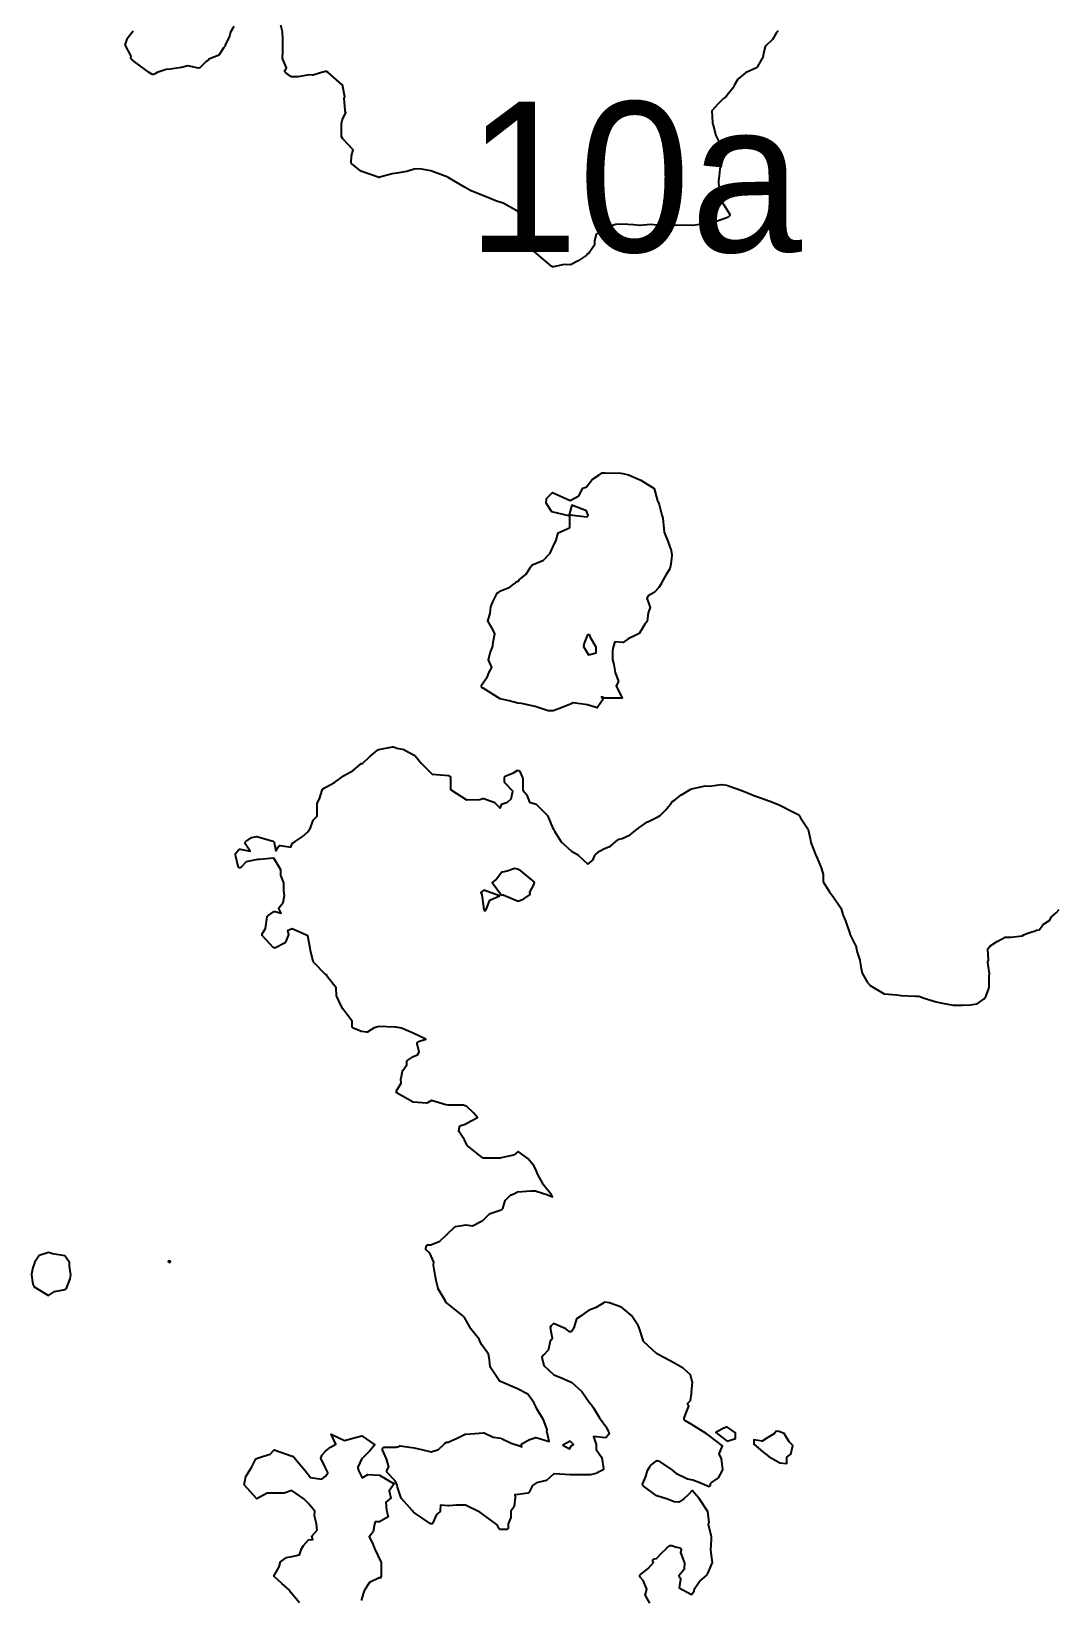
# Model space of a CAD drawing. Header units: millimetres. Extents: x 0 to 600, y 0 to 900.
# Drawn here: x 149.6 to 190.7, y 248.1 to 310.7 of the extents above; entities that cross this region are included whole.
import ezdxf
from ezdxf.enums import TextEntityAlignment as Align

# ---------------------------------------------------------------- set-up
doc = ezdxf.new("R2010")
doc.units = ezdxf.units.MM
doc.layers.add('CORTE', color=1, linetype='Continuous')
doc.layers.add('GRABADO', color=5, linetype='Continuous')

msp = doc.modelspace()

# ---------------------------------------------------------------- linework, layer by layer
at = {"layer": 'CORTE'}
for points in [[(151.165, 261.347), (151.161, 261.495), (150.975, 261.762), (150.485, 261.835), (150.323, 261.887), (149.951, 261.772), (149.762, 261.498), (149.764, 261.463), (149.701, 261.295), (149.641, 261.034), (149.639, 261.001), (149.701, 260.634), (149.753, 260.526), (150.322, 260.171), (150.567, 260.339), (150.988, 260.419), (151.041, 260.458), (151.057, 260.501), (151.187, 260.835), (151.212, 260.998), (151.165, 261.347)], [(155.161, 261.557), (155.102, 261.543), (155.097, 261.538), (155.173, 261.495), (155.197, 261.519), (155.161, 261.557)]]:
    msp.add_lwpolyline(points, close=True, dxfattribs=at)
at = {"layer": 'GRABADO'}
for points in [[(157.719, 310.862), (157.593, 310.633), (157.545, 310.484), (157.544, 310.479), (157.38, 310.12), (157.378, 310.104), (157.377, 310.098), (157.375, 310.091), (157.374, 310.086), (157.371, 310.079), (157.365, 310.069), (157.329, 310.028), (157.127, 309.726), (157.123, 309.722), (157.119, 309.717), (157.113, 309.711), (157.107, 309.707), (157.1, 309.703), (156.718, 309.558), (156.705, 309.532), (156.7, 309.524), (156.691, 309.513), (156.682, 309.506), (156.621, 309.469), (156.377, 309.228), (156.372, 309.224), (156.368, 309.221), (156.359, 309.215), (156.351, 309.212), (156.347, 309.211), (156.343, 309.21), (156.334, 309.208), (156.317, 309.208), (155.883, 309.3), (155.627, 309.225), (155.622, 309.224), (155.195, 309.16), (155.19, 309.159), (155.022, 309.154), (154.663, 309.027), (154.59, 308.983), (154.584, 308.98), (154.579, 308.978), (154.517, 308.955), (154.513, 308.954), (154.504, 308.952), (154.495, 308.951), (154.482, 308.951), (154.473, 308.953), (154.469, 308.954), (154.46, 308.957), (154.452, 308.962), (154.347, 309.033), (153.75, 309.464), (153.636, 309.562), (153.631, 309.566), (153.623, 309.575), (153.618, 309.585), (153.616, 309.591), (153.614, 309.595), (153.612, 309.604), (153.611, 309.611), (153.61, 309.618), (153.611, 309.624), (153.617, 309.68), (153.397, 310.106), (153.395, 310.11), (153.392, 310.12), (153.39, 310.127), (153.389, 310.134), (153.389, 310.142), (153.39, 310.149), (153.391, 310.157), (153.393, 310.162), (153.459, 310.364), (153.461, 310.371), (153.466, 310.379), (153.468, 310.383), (153.708, 310.698)], [(179.453, 310.692), (179.393, 310.62), (179.23, 310.348), (179.227, 310.343), (179.222, 310.336), (178.966, 310.09), (178.937, 310.054), (178.873, 309.8), (178.841, 309.627), (178.84, 309.622), (178.838, 309.614), (178.835, 309.608), (178.832, 309.602), (178.826, 309.593), (178.805, 309.572), (178.618, 309.239), (178.616, 309.236), (178.612, 309.23), (178.605, 309.223), (178.598, 309.217), (178.592, 309.214), (178.588, 309.212), (178.175, 309.028), (178.158, 309.018), (178.154, 309.016), (178.146, 309.012), (177.846, 308.762), (177.714, 308.536), (177.647, 308.406), (177.645, 308.403), (177.642, 308.399), (177.47, 308.192), (177.38, 308.072), (177.377, 308.068), (177.369, 308.06), (177.268, 307.991), (177.058, 307.782), (176.809, 307.493), (176.837, 307.019), (176.852, 306.978), (176.853, 306.975), (176.973, 306.506), (177.068, 306.297), (177.07, 306.293), (177.071, 306.288), (177.149, 305.972), (177.15, 305.964), (177.16, 305.683), (177.169, 305.433), (177.168, 305.429), (177.168, 305.426), (177.128, 305.171), (177.098, 304.904), (177.074, 304.697), (177.083, 304.401), (177.159, 304.129), (177.159, 304.125), (177.16, 304.122), (177.188, 303.893), (177.475, 303.451), (177.516, 303.381), (177.519, 303.376), (177.522, 303.368), (177.524, 303.361), (177.525, 303.354), (177.526, 303.344), (177.525, 303.331), (177.523, 303.323), (177.521, 303.318), (177.518, 303.31), (177.513, 303.303), (177.509, 303.296), (177.503, 303.29), (177.499, 303.287), (177.482, 303.272), (177.461, 303.252), (177.454, 303.246), (177.446, 303.241), (177.44, 303.239), (177.437, 303.238), (176.991, 303.082), (176.983, 303.08), (176.977, 303.079), (176.73, 303.061), (176.438, 302.972), (176.433, 302.971), (176.031, 302.914), (176.026, 302.914), (176.019, 302.914), (175.777, 302.929), (175.328, 302.92), (175.323, 302.92), (175.316, 302.921), (175.02, 302.975), (174.641, 302.934), (174.637, 302.934), (174.63, 302.934), (174.355, 302.955), (173.946, 302.912), (173.938, 302.911), (173.676, 302.939), (173.242, 302.969), (172.97, 302.961), (172.585, 302.853), (172.536, 302.811), (172.48, 302.763), (172.476, 302.76), (172.188, 302.572), (172.118, 302.289), (172.118, 302.154), (172.117, 302.149), (172.117, 302.144), (172.115, 302.134), (172.11, 302.124), (172.107, 302.119), (171.916, 301.825), (171.914, 301.821), (171.909, 301.816), (171.904, 301.81), (171.897, 301.805), (171.891, 301.801), (171.886, 301.799), (171.881, 301.797), (171.828, 301.778), (171.812, 301.743), (171.81, 301.738), (171.806, 301.731), (171.801, 301.726), (171.797, 301.722), (171.792, 301.717), (171.787, 301.714), (171.468, 301.51), (171.466, 301.508), (171.196, 301.36), (171.192, 301.357), (171.183, 301.354), (171.174, 301.352), (171.164, 301.351), (171.158, 301.351), (170.917, 301.364), (170.482, 301.271), (170.478, 301.27), (170.465, 301.269), (170.453, 301.27), (170.445, 301.272), (170.437, 301.275), (170.428, 301.279), (170.422, 301.283), (170.419, 301.285), (169.9, 301.717), (169.899, 301.718), (169.718, 301.881), (169.712, 301.887), (169.706, 301.895), (169.703, 301.901), (169.529, 302.268), (169.527, 302.273), (169.526, 302.278), (169.486, 302.441), (169.486, 302.444), (169.43, 302.796), (169.241, 303.134), (169.238, 303.139), (169.235, 303.146), (169.181, 303.308), (169.027, 303.503), (168.499, 303.798), (168.359, 303.845), (168.252, 303.877), (168.249, 303.878), (167.659, 304.111), (167.156, 304.321), (167.152, 304.323), (166.955, 304.439), (166.285, 304.832), (166.285, 304.832), (166.264, 304.844), (165.584, 305.102), (165.152, 305.174), (164.922, 305.163), (164.624, 305.07), (164.619, 305.068), (164.225, 305.005), (164.039, 304.982), (163.549, 304.841), (163.548, 304.841), (163.538, 304.838), (163.533, 304.837), (163.526, 304.837), (163.521, 304.836), (163.515, 304.836), (163.507, 304.838), (163.496, 304.84), (163.492, 304.841), (162.798, 305.087), (162.794, 305.089), (162.787, 305.093), (162.779, 305.098), (162.429, 305.378), (162.425, 305.382), (162.421, 305.387), (162.415, 305.394), (162.41, 305.404), (162.407, 305.412), (162.405, 305.418), (162.404, 305.427), (162.403, 305.434), (162.403, 305.438), (162.424, 305.69), (162.424, 305.695), (162.425, 305.7), (162.493, 305.937), (162.075, 306.378), (162.072, 306.382), (162.03, 306.439), (162.027, 306.444), (162.024, 306.449), (162.021, 306.457), (162.019, 306.466), (162.017, 306.474), (162.017, 306.48), (162.017, 307.005), (162.017, 307.01), (162.018, 307.017), (162.019, 307.022), (162.021, 307.026), (162.029, 307.049), (162.059, 307.157), (162.061, 307.162), (162.064, 307.167), (162.2, 307.419), (162.171, 307.503), (162.169, 307.508), (162.168, 307.514), (162.168, 307.518), (162.129, 307.991), (162.129, 307.995), (162.129, 308.002), (162.131, 308.009), (162.132, 308.014), (162.135, 308.023), (162.137, 308.028), (162.154, 308.06), (162.06, 308.531), (162.054, 308.537), (161.492, 309.033), (161.417, 309.073), (161.377, 309.073), (161.23, 309.023), (161.229, 309.023), (160.892, 308.924), (160.885, 308.922), (160.877, 308.921), (160.868, 308.921), (160.743, 308.937), (160.274, 308.859), (160.268, 308.858), (160.043, 308.858), (160.033, 308.859), (160.024, 308.861), (160.015, 308.865), (160.009, 308.868), (160.005, 308.871), (159.787, 309.035), (159.782, 309.038), (159.776, 309.045), (159.772, 309.05), (159.769, 309.054), (159.763, 309.064), (159.761, 309.072), (159.759, 309.077), (159.758, 309.084), (159.757, 309.09), (159.757, 309.099), (159.758, 309.106), (159.759, 309.112), (159.761, 309.118), (159.763, 309.126), (159.769, 309.135), (159.771, 309.139), (159.823, 309.21), (159.668, 309.592), (159.666, 309.598), (159.664, 309.605), (159.663, 309.613), (159.663, 309.619), (159.673, 309.844), (159.673, 310.142), (159.681, 310.36), (159.669, 310.652), (159.595, 310.925)], [(174.328, 247.888), (174.161, 248.197), (174.157, 248.203), (174.153, 248.217), (174.152, 248.224), (174.152, 248.232), (174.153, 248.244), (174.154, 248.251), (174.207, 248.445), (174.065, 248.789), (173.949, 248.924), (173.945, 248.93), (173.941, 248.937), (173.938, 248.943), (173.936, 248.949), (173.934, 248.956), (173.932, 248.964), (173.932, 248.973), (173.932, 248.981), (173.934, 248.989), (173.938, 249.002), (173.945, 249.014), (173.949, 249.02), (173.955, 249.027), (174.26, 249.269), (174.476, 249.507), (174.456, 249.543), (174.453, 249.55), (174.45, 249.561), (174.448, 249.57), (174.448, 249.578), (174.448, 249.586), (174.449, 249.591), (174.45, 249.597), (174.453, 249.604), (174.456, 249.611), (174.46, 249.618), (174.464, 249.625), (174.469, 249.63), (174.473, 249.634), (174.479, 249.638), (174.485, 249.642), (174.492, 249.646), (174.499, 249.649), (174.505, 249.651), (174.511, 249.652), (174.597, 249.664), (174.817, 249.891), (174.992, 250.072), (174.995, 250.075), (174.999, 250.078), (175.148, 250.183), (175.154, 250.186), (175.16, 250.189), (175.165, 250.191), (175.175, 250.195), (175.184, 250.196), (175.189, 250.196), (175.195, 250.196), (175.202, 250.195), (175.21, 250.193), (175.217, 250.191), (175.351, 250.14), (175.53, 250.09), (175.538, 250.088), (175.551, 250.081), (175.559, 250.075), (175.561, 250.073), (175.567, 250.067), (175.574, 250.058), (175.577, 250.052), (175.58, 250.047), (175.582, 250.039), (175.584, 250.032), (175.585, 250.026), (175.585, 250.018), (175.584, 250.008), (175.583, 250.003), (175.562, 249.906), (175.709, 249.522), (175.71, 249.517), (175.713, 249.506), (175.713, 249.5), (175.713, 249.496), (175.706, 249.262), (175.705, 249.255), (175.704, 249.25), (175.702, 249.244), (175.699, 249.236), (175.697, 249.231), (175.693, 249.225), (175.689, 249.22), (175.484, 248.973), (175.544, 248.9), (175.548, 248.896), (175.551, 248.889), (175.554, 248.884), (175.557, 248.878), (175.559, 248.869), (175.56, 248.861), (175.561, 248.854), (175.56, 248.844), (175.498, 248.492), (176.001, 248.238), (176.103, 248.368), (176.121, 248.464), (176.122, 248.469), (176.126, 248.479), (176.13, 248.487), (176.132, 248.491), (176.318, 248.751), (176.322, 248.756), (176.326, 248.76), (176.61, 249.006), (176.61, 249.007), (176.611, 249.013), (176.614, 249.022), (176.617, 249.029), (176.62, 249.034), (176.624, 249.041), (176.628, 249.046), (176.652, 249.072), (176.797, 249.412), (176.836, 249.505), (176.78, 249.903), (176.779, 249.906), (176.774, 250.016), (176.774, 250.02), (176.796, 250.427), (176.796, 250.532), (176.675, 251.025), (176.673, 251.034), (176.673, 251.045), (176.675, 251.056), (176.678, 251.067), (176.681, 251.072), (176.683, 251.077), (176.688, 251.084), (176.696, 251.094), (176.7, 251.097), (176.642, 251.558), (176.641, 251.56), (176.307, 252.064), (176.021, 252.386), (175.868, 252.215), (175.865, 252.213), (175.689, 252.052), (175.685, 252.049), (175.52, 251.935), (175.514, 251.93), (175.504, 251.926), (175.495, 251.923), (175.484, 251.922), (175.479, 251.921), (175.475, 251.921), (175.321, 251.93), (175.315, 251.931), (175.307, 251.933), (175.302, 251.935), (175.036, 252.039), (174.608, 252.173), (174.605, 252.174), (174.599, 252.177), (174.591, 252.181), (174.588, 252.184), (174.071, 252.572), (174.067, 252.576), (174.06, 252.583), (174.055, 252.589), (174.053, 252.593), (174.049, 252.599), (174.046, 252.607), (174.044, 252.612), (174.042, 252.621), (174.042, 252.632), (174.042, 252.643), (174.045, 252.655), (174.048, 252.661), (174.172, 252.95), (174.235, 253.18), (174.239, 253.19), (174.348, 253.364), (174.351, 253.369), (174.356, 253.374), (174.361, 253.379), (174.587, 253.563), (174.589, 253.565), (174.594, 253.568), (174.604, 253.573), (174.617, 253.577), (174.628, 253.579), (174.637, 253.579), (174.648, 253.577), (174.662, 253.573), (174.67, 253.569), (174.673, 253.567), (175.207, 253.216), (175.21, 253.213), (175.368, 253.082), (175.842, 252.857), (176.042, 252.812), (176.047, 252.81), (176.331, 252.702), (176.701, 252.546), (176.751, 252.591), (176.759, 252.644), (176.76, 252.65), (176.763, 252.659), (176.766, 252.667), (176.769, 252.671), (176.773, 252.677), (176.778, 252.683), (176.784, 252.69), (177.079, 252.891), (177.237, 253.181), (177.246, 253.225), (177.195, 253.656), (177.113, 253.819), (177.11, 253.824), (177.108, 253.831), (177.106, 253.837), (177.105, 253.843), (177.105, 253.852), (177.106, 253.86), (177.106, 253.866), (177.108, 253.873), (177.11, 253.878), (177.23, 254.175), (176.672, 254.596), (176.58, 254.661), (175.983, 255.039), (175.736, 255.181), (175.73, 255.185), (175.721, 255.192), (175.714, 255.2), (175.709, 255.207), (175.707, 255.211), (175.704, 255.218), (175.701, 255.226), (175.7, 255.233), (175.699, 255.238), (175.698, 255.246), (175.699, 255.254), (175.7, 255.26), (175.702, 255.269), (175.704, 255.273), (175.762, 255.416), (175.889, 255.759), (175.86, 255.803), (175.857, 255.807), (175.852, 255.817), (175.849, 255.826), (175.848, 255.835), (175.847, 255.844), (175.848, 255.85), (175.848, 255.854), (175.85, 255.866), (175.855, 255.877), (175.858, 255.882), (175.862, 255.888), (175.867, 255.894), (175.952, 255.986), (175.998, 256.253), (175.994, 256.283), (175.993, 256.29), (175.994, 256.297), (176.036, 256.733), (176.012, 256.784), (176.01, 256.79), (175.955, 257.005), (175.664, 257.276), (175.291, 257.483), (174.719, 257.794), (174.598, 257.856), (174.593, 257.858), (174.585, 257.864), (174.581, 257.867), (174.094, 258.33), (174.089, 258.335), (174.085, 258.341), (174.082, 258.345), (174.078, 258.352), (174.076, 258.358), (173.914, 258.847), (173.902, 258.882), (173.87, 258.979), (173.605, 259.378), (173.206, 259.71), (172.706, 259.878), (172.538, 259.905), (172.537, 259.905), (172.523, 259.908), (172.513, 259.897), (172.509, 259.894), (172.506, 259.892), (172.502, 259.889), (172.16, 259.683), (172.154, 259.68), (171.89, 259.579), (171.747, 259.48), (171.585, 259.366), (171.401, 259.248), (171.303, 258.883), (171.301, 258.878), (171.299, 258.874), (171.296, 258.868), (171.27, 258.828), (171.222, 258.755), (171.218, 258.751), (171.214, 258.746), (171.208, 258.741), (171.204, 258.737), (171.198, 258.733), (171.187, 258.728), (171.182, 258.726), (171.178, 258.725), (171.169, 258.723), (171.16, 258.723), (171.153, 258.723), (171.147, 258.724), (171.135, 258.727), (171.125, 258.732), (171.118, 258.736), (170.978, 258.841), (170.483, 259.063), (170.389, 258.966), (170.353, 258.895), (170.431, 258.477), (170.431, 258.473), (170.432, 258.464), (170.431, 258.455), (170.43, 258.447), (170.428, 258.441), (170.425, 258.434), (170.421, 258.426), (170.417, 258.42), (170.413, 258.416), (170.352, 258.348), (170.292, 258.03), (170.291, 258.025), (170.289, 258.02), (170.286, 258.012), (170.279, 258.002), (170.275, 257.997), (170.105, 257.811), (170.025, 257.711), (170.095, 257.377), (170.506, 257.009), (170.804, 256.884), (171.191, 256.72), (171.195, 256.717), (171.203, 256.713), (171.208, 256.709), (171.613, 256.346), (171.618, 256.342), (171.622, 256.336), (171.915, 255.921), (171.998, 255.814), (172, 255.811), (172.077, 255.689), (172.327, 255.288), (172.612, 254.884), (172.615, 254.879), (172.617, 254.873), (172.665, 254.755), (172.695, 254.698), (172.697, 254.693), (172.701, 254.685), (172.703, 254.676), (172.703, 254.671), (172.704, 254.663), (172.703, 254.656), (172.702, 254.648), (172.699, 254.638), (172.697, 254.633), (172.694, 254.627), (172.691, 254.622), (172.688, 254.618), (172.605, 254.519), (172.601, 254.516), (172.596, 254.511), (172.589, 254.506), (172.58, 254.501), (172.568, 254.497), (172.554, 254.495), (172.545, 254.495), (172.08, 254.547), (172.189, 254.223), (172.19, 254.219), (172.192, 254.211), (172.193, 254.202), (172.193, 254.026), (172.407, 253.721), (172.411, 253.715), (172.416, 253.704), (172.419, 253.695), (172.42, 253.689), (172.483, 253.271), (172.484, 253.265), (172.484, 253.256), (172.483, 253.249), (172.482, 253.243), (172.48, 253.237), (172.477, 253.231), (172.474, 253.224), (172.47, 253.217), (172.465, 253.211), (172.46, 253.206), (172.454, 253.201), (172.45, 253.198), (172.445, 253.195), (172.232, 253.087), (172.228, 253.085), (172.225, 253.084), (171.966, 253.01), (171.959, 253.009), (171.952, 253.008), (171.947, 253.008), (171.852, 253.014), (171.158, 253.014), (170.51, 253.055), (170.506, 253.054), (170.221, 252.796), (170.216, 252.793), (170.211, 252.789), (170.203, 252.785), (170.195, 252.782), (170.191, 252.781), (169.803, 252.694), (169.733, 252.641), (169.732, 252.64), (169.648, 252.581), (169.512, 252.32), (169.508, 252.312), (169.502, 252.305), (169.496, 252.298), (169.484, 252.289), (169.474, 252.285), (169.467, 252.283), (169.461, 252.281), (169.457, 252.28), (169.086, 252.229), (168.941, 252.209), (168.952, 252.115), (168.952, 252.109), (168.952, 252.103), (168.911, 251.757), (168.91, 251.75), (168.908, 251.742), (168.906, 251.737), (168.902, 251.729), (168.899, 251.725), (168.788, 251.563), (168.788, 251.334), (168.788, 251.33), (168.787, 251.324), (168.785, 251.315), (168.783, 251.31), (168.677, 251.049), (168.677, 250.895), (168.677, 250.889), (168.676, 250.884), (168.674, 250.876), (168.671, 250.869), (168.668, 250.862), (168.665, 250.857), (168.661, 250.851), (168.655, 250.845), (168.649, 250.839), (168.643, 250.835), (168.637, 250.832), (168.631, 250.829), (168.623, 250.826), (168.617, 250.824), (168.609, 250.823), (168.375, 250.823), (168.366, 250.824), (168.36, 250.826), (168.353, 250.829), (168.346, 250.832), (168.339, 250.836), (168.329, 250.844), (168.322, 250.852), (168.319, 250.857), (168.316, 250.861), (168.235, 251.014), (167.643, 251.451), (167.545, 251.522), (166.975, 251.798), (166.61, 251.802), (166.304, 251.769), (166.298, 251.768), (166.292, 251.769), (165.978, 251.798), (165.967, 251.581), (165.966, 251.575), (165.964, 251.567), (165.963, 251.561), (165.959, 251.553), (165.956, 251.547), (165.951, 251.54), (165.945, 251.533), (165.943, 251.531), (165.82, 251.425), (165.671, 251.095), (165.669, 251.091), (165.665, 251.083), (165.66, 251.078), (165.654, 251.072), (165.649, 251.067), (165.645, 251.065), (165.637, 251.06), (165.63, 251.057), (165.625, 251.055), (165.617, 251.053), (165.608, 251.052), (165.597, 251.052), (165.588, 251.054), (165.579, 251.056), (165.571, 251.06), (165.567, 251.062), (165.562, 251.064), (164.894, 251.527), (164.89, 251.53), (164.887, 251.533), (164.854, 251.569), (164.414, 252.062), (164.412, 252.066), (164.408, 252.071), (164.404, 252.078), (164.402, 252.083), (164.259, 252.522), (164.258, 252.525), (164.239, 252.607), (164.152, 252.787), (163.847, 253.103), (163.843, 253.107), (163.838, 253.115), (163.833, 253.123), (163.831, 253.128), (163.829, 253.135), (163.827, 253.143), (163.826, 253.151), (163.826, 253.159), (163.827, 253.165), (163.828, 253.173), (163.831, 253.181), (163.832, 253.185), (163.906, 253.335), (163.818, 253.653), (163.662, 254.014), (163.66, 254.019), (163.658, 254.025), (163.657, 254.033), (163.657, 254.041), (163.657, 254.046), (163.658, 254.056), (163.66, 254.062), (163.662, 254.07), (163.668, 254.081), (163.673, 254.089), (163.677, 254.093), (163.682, 254.098), (163.692, 254.105), (163.697, 254.108), (163.702, 254.11), (163.71, 254.113), (163.719, 254.115), (163.723, 254.116), (163.727, 254.116), (164.201, 254.116), (164.332, 254.163), (164.34, 254.166), (164.353, 254.168), (164.362, 254.168), (164.367, 254.167), (164.922, 254.094), (165.274, 254.012), (165.601, 253.936), (165.89, 254.022), (166.132, 254.256), (166.135, 254.259), (166.196, 254.306), (166.2, 254.308), (166.209, 254.313), (166.217, 254.316), (166.221, 254.317), (166.229, 254.319), (166.237, 254.319), (166.282, 254.321), (166.67, 254.488), (166.96, 254.632), (166.963, 254.633), (166.972, 254.636), (166.982, 254.638), (167.176, 254.656), (167.685, 254.691), (167.691, 254.691), (167.7, 254.69), (167.708, 254.688), (167.716, 254.685), (168.079, 254.517), (168.393, 254.472), (168.401, 254.471), (168.409, 254.468), (168.413, 254.466), (168.792, 254.271), (169.094, 254.19), (169.1, 254.188), (169.222, 254.135), (169.208, 254.178), (169.206, 254.185), (169.205, 254.193), (169.204, 254.201), (169.205, 254.208), (169.206, 254.213), (169.208, 254.222), (169.211, 254.231), (169.213, 254.235), (169.216, 254.241), (169.221, 254.247), (169.227, 254.254), (169.234, 254.26), (169.238, 254.263), (169.243, 254.266), (169.532, 254.42), (169.537, 254.422), (169.747, 254.496), (169.755, 254.499), (169.765, 254.5), (169.769, 254.5), (169.775, 254.5), (169.783, 254.499), (169.79, 254.497), (170.319, 254.341), (170.227, 254.708), (170.226, 254.714), (170.226, 254.718), (170.226, 254.723), (170.226, 254.73), (170.238, 254.826), (170.081, 255.213), (169.822, 255.645), (169.819, 255.65), (169.783, 255.739), (169.706, 255.904), (169.459, 256.233), (169.044, 256.443), (168.366, 256.739), (168.365, 256.739), (168.345, 256.748), (168.341, 256.751), (168.336, 256.754), (168.33, 256.759), (168.323, 256.765), (168.317, 256.774), (167.97, 257.299), (167.968, 257.304), (167.966, 257.308), (167.963, 257.316), (167.961, 257.323), (167.96, 257.328), (167.935, 257.608), (167.896, 257.83), (167.625, 258.207), (167.623, 258.211), (167.551, 258.345), (167.549, 258.347), (167.513, 258.426), (167.171, 258.861), (167.168, 258.865), (167.166, 258.869), (166.933, 259.299), (166.854, 259.372), (166.252, 259.857), (166.206, 259.892), (166.202, 259.895), (166.195, 259.902), (166.189, 259.91), (166.186, 259.915), (166.155, 259.974), (165.886, 260.438), (165.883, 260.443), (165.88, 260.451), (165.879, 260.455), (165.798, 260.778), (165.797, 260.78), (165.759, 260.984), (165.691, 261.386), (165.69, 261.392), (165.69, 261.402), (165.69, 261.406), (165.703, 261.508), (165.542, 261.868), (165.409, 261.988), (165.406, 261.992), (165.4, 261.999), (165.395, 262.006), (165.393, 262.012), (165.39, 262.018), (165.388, 262.026), (165.387, 262.033), (165.386, 262.041), (165.386, 262.048), (165.387, 262.055), (165.388, 262.06), (165.415, 262.153), (165.417, 262.158), (165.421, 262.167), (165.428, 262.177), (165.434, 262.185), (165.44, 262.19), (165.444, 262.193), (165.448, 262.195), (165.458, 262.2), (165.466, 262.203), (165.472, 262.204), (165.482, 262.206), (165.489, 262.206), (165.493, 262.205), (165.592, 262.194), (165.943, 262.342), (166.231, 262.61), (166.232, 262.612), (166.238, 262.618), (166.24, 262.621), (166.246, 262.627), (166.547, 262.917), (166.552, 262.921), (166.557, 262.925), (166.565, 262.93), (166.58, 262.935), (166.982, 262.995), (166.988, 262.996), (166.995, 262.996), (167, 262.995), (167.246, 262.965), (167.634, 263.153), (167.635, 263.154), (167.651, 263.161), (167.935, 263.439), (167.938, 263.443), (167.945, 263.448), (167.95, 263.451), (167.955, 263.454), (167.962, 263.456), (168.354, 263.581), (168.421, 263.612), (168.463, 263.652), (168.56, 263.97), (168.562, 263.977), (168.566, 263.984), (168.569, 263.989), (168.574, 263.995), (168.579, 264), (168.787, 264.191), (168.792, 264.194), (168.798, 264.198), (168.803, 264.201), (168.956, 264.269), (169.048, 264.311), (169.057, 264.314), (169.067, 264.316), (169.577, 264.353), (169.779, 264.353), (169.789, 264.351), (169.793, 264.35), (170.224, 264.204), (170.453, 264.118), (170.403, 264.202), (170.08, 264.613), (170.076, 264.618), (169.851, 265.035), (169.849, 265.039), (169.805, 265.148), (169.708, 265.339), (169.455, 265.648), (169.079, 265.931), (168.919, 265.796), (168.915, 265.794), (168.91, 265.79), (168.902, 265.786), (168.894, 265.783), (168.398, 265.67), (168.39, 265.668), (167.68, 265.668), (167.671, 265.67), (167.665, 265.671), (167.658, 265.674), (167.649, 265.678), (167.642, 265.683), (167.037, 266.169), (167.033, 266.173), (167.029, 266.177), (167.027, 266.18), (167.023, 266.186), (167.02, 266.191), (166.927, 266.389), (166.718, 266.71), (166.716, 266.713), (166.713, 266.719), (166.71, 266.728), (166.709, 266.735), (166.708, 266.743), (166.708, 266.751), (166.708, 266.756), (166.727, 266.903), (166.728, 266.908), (166.73, 266.915), (166.733, 266.923), (166.736, 266.929), (166.739, 266.935), (166.743, 266.94), (166.75, 266.948), (166.761, 266.956), (166.766, 266.958), (166.773, 266.962), (166.78, 266.964), (166.964, 267.016), (167.205, 267.149), (167.453, 267.29), (167.288, 267.479), (167.023, 267.728), (166.965, 267.75), (166.899, 267.778), (166.295, 267.778), (166.293, 267.778), (166.29, 267.778), (166.186, 267.794), (166.181, 267.795), (165.614, 267.971), (165.451, 267.872), (165.445, 267.869), (165.437, 267.866), (165.432, 267.864), (165.423, 267.862), (165.415, 267.862), (165.411, 267.862), (164.902, 267.893), (164.897, 267.893), (164.891, 267.895), (164.885, 267.896), (164.878, 267.899), (164.249, 268.252), (164.242, 268.256), (164.235, 268.263), (164.228, 268.271), (164.224, 268.277), (164.221, 268.282), (164.217, 268.291), (164.215, 268.297), (164.214, 268.305), (164.213, 268.312), (164.213, 268.321), (164.214, 268.327), (164.215, 268.333), (164.217, 268.341), (164.221, 268.35), (164.223, 268.354), (164.407, 268.656), (164.397, 268.837), (164.397, 268.84), (164.397, 268.847), (164.398, 268.852), (164.454, 269.142), (164.455, 269.148), (164.458, 269.154), (164.462, 269.163), (164.466, 269.169), (164.625, 269.388), (164.634, 269.52), (164.635, 269.526), (164.636, 269.533), (164.639, 269.54), (164.642, 269.546), (164.645, 269.552), (164.65, 269.56), (164.66, 269.57), (164.666, 269.574), (164.869, 269.714), (164.873, 269.716), (164.878, 269.719), (165.06, 269.791), (165.119, 269.896), (165.046, 270.234), (165.045, 270.241), (165.045, 270.248), (165.045, 270.253), (165.046, 270.262), (165.048, 270.27), (165.05, 270.276), (165.053, 270.282), (165.056, 270.288), (165.061, 270.296), (165.066, 270.301), (165.07, 270.305), (165.076, 270.31), (165.082, 270.314), (165.091, 270.318), (165.095, 270.32), (165.389, 270.418), (164.878, 270.65), (164.422, 270.858), (164.204, 270.889), (164.153, 270.896), (163.526, 270.926), (163.467, 270.913), (163.331, 270.863), (163.079, 270.704), (163.074, 270.701), (163.067, 270.699), (163.06, 270.696), (163.049, 270.694), (163.042, 270.694), (163.038, 270.694), (163.033, 270.694), (162.815, 270.725), (162.808, 270.726), (162.8, 270.729), (162.798, 270.73), (162.486, 270.861), (162.48, 270.864), (162.472, 270.869), (162.468, 270.872), (162.463, 270.877), (162.457, 270.883), (162.454, 270.888), (162.45, 270.894), (162.446, 270.902), (162.444, 270.909), (162.442, 270.915), (162.441, 270.923), (162.441, 270.929), (162.441, 271.138), (162.236, 271.408), (162.07, 271.626), (162.067, 271.631), (162.064, 271.637), (161.921, 271.943), (161.832, 272.118), (161.83, 272.124), (161.827, 272.13), (161.826, 272.138), (161.825, 272.143), (161.806, 272.471), (161.455, 272.917), (161.452, 272.921), (161.448, 272.929), (161.444, 272.937), (161.442, 272.945), (161.441, 272.951), (161.438, 272.971), (161.404, 272.987), (161.398, 272.989), (161.391, 272.994), (161.388, 272.997), (161.385, 273), (160.906, 273.494), (160.902, 273.498), (160.898, 273.505), (160.894, 273.511), (160.891, 273.519), (160.889, 273.524), (160.785, 273.962), (160.785, 273.963), (160.769, 274.053), (160.674, 274.536), (160.047, 274.822), (159.872, 274.742), (159.9, 274.602), (159.9, 274.597), (159.901, 274.59), (159.9, 274.583), (159.899, 274.575), (159.897, 274.566), (159.895, 274.562), (159.78, 274.288), (159.779, 274.285), (159.775, 274.278), (159.769, 274.271), (159.764, 274.265), (159.759, 274.261), (159.753, 274.256), (159.747, 274.253), (159.383, 274.065), (159.378, 274.063), (159.374, 274.062), (159.368, 274.06), (159.359, 274.059), (159.35, 274.059), (159.344, 274.059), (159.336, 274.061), (159.329, 274.063), (159.323, 274.065), (159.315, 274.069), (159.31, 274.072), (159.304, 274.076), (159.299, 274.082), (158.867, 274.541), (158.86, 274.55), (158.853, 274.563), (158.85, 274.573), (158.849, 274.579), (158.849, 274.585), (158.849, 274.594), (158.849, 274.602), (158.852, 274.612), (158.854, 274.617), (158.856, 274.623), (158.86, 274.629), (158.991, 274.834), (159.028, 275.118), (159.028, 275.118), (159.054, 275.296), (159.056, 275.302), (159.058, 275.309), (159.061, 275.314), (159.063, 275.319), (159.069, 275.328), (159.074, 275.334), (159.078, 275.338), (159.084, 275.342), (159.31, 275.502), (159.316, 275.505), (159.324, 275.509), (159.327, 275.51), (159.336, 275.513), (159.346, 275.514), (159.353, 275.515), (159.357, 275.515), (159.364, 275.514), (159.371, 275.512), (159.619, 275.442), (159.533, 275.602), (159.53, 275.607), (159.528, 275.614), (159.525, 275.626), (159.525, 275.64), (159.526, 275.648), (159.528, 275.657), (159.53, 275.664), (159.532, 275.669), (159.536, 275.676), (159.539, 275.68), (159.694, 275.879), (159.741, 276.16), (159.721, 276.343), (159.721, 276.666), (159.608, 276.932), (159.606, 276.936), (159.604, 276.944), (159.603, 276.953), (159.603, 276.957), (159.603, 277.182), (159.314, 277.644), (158.751, 277.586), (158.747, 277.586), (158.665, 277.586), (158.212, 277.5), (158.019, 277.285), (158.013, 277.279), (158.004, 277.272), (157.995, 277.267), (157.987, 277.264), (157.983, 277.263), (157.975, 277.261), (157.966, 277.26), (157.961, 277.26), (157.953, 277.261), (157.944, 277.263), (157.936, 277.265), (157.925, 277.271), (157.917, 277.276), (157.913, 277.28), (157.907, 277.286), (157.902, 277.292), (157.899, 277.297), (157.895, 277.304), (157.892, 277.312), (157.891, 277.315), (157.799, 277.711), (157.798, 277.715), (157.789, 277.796), (157.788, 277.802), (157.789, 277.808), (157.789, 277.815), (157.791, 277.823), (157.794, 277.83), (157.797, 277.837), (157.801, 277.844), (157.805, 277.849), (157.906, 277.973), (157.91, 277.978), (157.92, 277.986), (157.928, 277.991), (157.935, 277.995), (157.942, 277.997), (157.949, 277.998), (157.964, 278), (157.975, 277.999), (158.38, 277.922), (158.188, 278.21), (158.186, 278.214), (158.182, 278.222), (158.179, 278.235), (158.177, 278.245), (158.177, 278.252), (158.178, 278.258), (158.179, 278.266), (158.182, 278.275), (158.184, 278.28), (158.186, 278.285), (158.19, 278.292), (158.197, 278.301), (158.204, 278.307), (158.207, 278.309), (158.413, 278.462), (158.418, 278.465), (158.431, 278.472), (158.441, 278.474), (158.445, 278.475), (158.647, 278.505), (158.655, 278.506), (158.666, 278.505), (158.671, 278.505), (158.677, 278.503), (159.288, 278.321), (159.292, 278.319), (159.3, 278.316), (159.305, 278.312), (159.312, 278.308), (159.319, 278.301), (159.322, 278.297), (159.327, 278.291), (159.331, 278.284), (159.334, 278.277), (159.336, 278.271), (159.338, 278.265), (159.395, 277.94), (159.522, 278.123), (159.526, 278.127), (159.529, 278.13), (159.535, 278.136), (159.544, 278.142), (159.549, 278.145), (159.555, 278.147), (159.565, 278.15), (159.571, 278.151), (159.578, 278.152), (159.586, 278.152), (159.592, 278.151), (159.997, 278.084), (160.046, 278.225), (160.049, 278.231), (160.052, 278.236), (160.056, 278.243), (160.062, 278.25), (160.067, 278.255), (160.074, 278.259), (160.078, 278.262), (160.172, 278.314), (160.449, 278.496), (160.683, 278.697), (160.726, 278.774), (160.729, 278.779), (160.733, 278.784), (160.738, 278.789), (160.767, 278.815), (160.894, 279.157), (160.896, 279.161), (160.899, 279.168), (160.904, 279.175), (160.907, 279.178), (161.048, 279.325), (161.048, 279.819), (161.048, 279.824), (161.049, 279.832), (161.051, 279.84), (161.052, 279.844), (161.054, 279.848), (161.137, 280.018), (161.247, 280.364), (161.248, 280.369), (161.252, 280.376), (161.255, 280.382), (161.26, 280.388), (161.265, 280.394), (161.269, 280.398), (161.329, 280.447), (161.333, 280.45), (161.339, 280.453), (161.402, 280.484), (161.743, 280.665), (162.084, 280.924), (162.089, 280.928), (162.095, 280.931), (162.096, 280.931), (162.492, 281.143), (162.777, 281.406), (162.782, 281.409), (162.786, 281.412), (162.794, 281.417), (162.803, 281.419), (162.807, 281.421), (162.813, 281.422), (162.841, 281.425), (162.867, 281.445), (163.146, 281.687), (163.458, 281.958), (163.461, 281.961), (163.463, 281.964), (163.471, 281.97), (163.476, 281.974), (163.483, 281.978), (163.49, 281.981), (163.494, 281.983), (163.501, 281.984), (163.506, 281.986), (164.06, 282.091), (164.065, 282.092), (164.071, 282.092), (164.082, 282.091), (164.088, 282.09), (164.092, 282.089), (164.234, 282.042), (164.512, 281.982), (164.519, 281.981), (164.528, 281.977), (164.948, 281.747), (164.951, 281.745), (164.957, 281.741), (164.963, 281.735), (164.966, 281.732), (165.197, 281.436), (165.637, 280.995), (166.304, 280.941), (166.309, 280.94), (166.315, 280.939), (166.321, 280.937), (166.326, 280.935), (166.333, 280.932), (166.341, 280.927), (166.345, 280.924), (166.35, 280.92), (166.355, 280.914), (166.36, 280.908), (166.363, 280.903), (166.366, 280.898), (166.367, 280.895), (166.369, 280.891), (166.371, 280.886), (166.373, 280.879), (166.375, 280.87), (166.375, 280.864), (166.375, 280.382), (167.013, 279.972), (167.543, 279.991), (167.664, 280.028), (167.671, 280.03), (167.683, 280.032), (167.689, 280.032), (167.697, 280.031), (167.705, 280.03), (167.71, 280.028), (168.108, 279.888), (168.113, 279.886), (168.119, 279.883), (168.124, 279.88), (168.131, 279.874), (168.353, 279.644), (168.404, 279.778), (168.406, 279.784), (168.409, 279.788), (168.414, 279.796), (168.419, 279.801), (168.423, 279.805), (168.429, 279.81), (168.437, 279.815), (168.446, 279.819), (168.644, 279.884), (168.794, 280.02), (168.863, 280.318), (168.556, 280.64), (168.55, 280.646), (168.546, 280.653), (168.545, 280.655), (168.541, 280.662), (168.538, 280.672), (168.537, 280.678), (168.536, 280.683), (168.536, 280.689), (168.536, 280.866), (168.536, 280.871), (168.537, 280.88), (168.54, 280.89), (168.545, 280.9), (168.549, 280.906), (168.554, 280.913), (168.56, 280.919), (168.564, 280.922), (168.571, 280.927), (168.576, 280.93), (168.58, 280.932), (168.885, 281.051), (169.04, 281.141), (169.046, 281.144), (169.053, 281.146), (169.059, 281.148), (169.065, 281.149), (169.072, 281.15), (169.082, 281.15), (169.089, 281.149), (169.096, 281.148), (169.104, 281.145), (169.107, 281.144), (169.115, 281.14), (169.125, 281.132), (169.13, 281.127), (169.137, 281.119), (169.143, 281.109), (169.24, 280.891), (169.243, 280.885), (169.244, 280.879), (169.26, 280.794), (169.26, 280.789), (169.261, 280.783), (169.261, 280.367), (169.417, 280.174), (169.42, 280.17), (169.424, 280.164), (169.427, 280.156), (169.528, 279.878), (169.795, 279.796), (169.801, 279.793), (169.808, 279.79), (169.814, 279.786), (169.819, 279.782), (169.822, 279.779), (170.25, 279.346), (170.253, 279.343), (170.259, 279.336), (170.262, 279.329), (170.264, 279.326), (170.45, 278.868), (170.485, 278.809), (170.486, 278.807), (170.531, 278.718), (170.793, 278.298), (171.204, 277.925), (171.446, 277.791), (171.454, 277.786), (171.459, 277.782), (171.858, 277.402), (172.062, 277.569), (172.133, 277.755), (172.135, 277.76), (172.139, 277.767), (172.144, 277.774), (172.149, 277.78), (172.152, 277.783), (172.322, 277.924), (172.328, 277.929), (172.517, 278.028), (172.522, 278.03), (172.765, 278.123), (172.979, 278.306), (173.08, 278.393), (173.084, 278.397), (173.092, 278.402), (173.099, 278.405), (173.105, 278.407), (173.11, 278.409), (173.114, 278.41), (173.222, 278.426), (173.549, 278.576), (173.859, 278.832), (173.862, 278.834), (173.865, 278.836), (173.883, 278.847), (173.895, 278.855), (174.242, 279.097), (174.247, 279.1), (174.598, 279.273), (174.601, 279.274), (174.676, 279.303), (174.75, 279.353), (174.972, 279.571), (175.199, 279.856), (175.21, 279.883), (175.211, 279.886), (175.215, 279.893), (175.221, 279.902), (175.226, 279.906), (175.231, 279.911), (175.237, 279.916), (175.241, 279.918), (175.248, 279.922), (175.257, 279.926), (175.262, 279.927), (175.294, 279.934), (175.587, 280.171), (175.591, 280.174), (175.976, 280.402), (175.979, 280.404), (175.985, 280.407), (175.995, 280.412), (176.003, 280.414), (176.006, 280.415), (176.007, 280.415), (176.537, 280.536), (176.543, 280.538), (176.553, 280.538), (176.559, 280.538), (176.715, 280.526), (177.181, 280.582), (177.189, 280.583), (177.197, 280.582), (177.419, 280.556), (177.425, 280.555), (177.434, 280.553), (177.822, 280.412), (177.823, 280.412), (178.133, 280.293), (178.482, 280.148), (178.825, 280.022), (179.228, 279.888), (179.525, 279.764), (179.528, 279.763), (180.015, 279.514), (180.016, 279.514), (180.225, 279.405), (180.23, 279.402), (180.234, 279.399), (180.294, 279.353), (180.299, 279.349), (180.304, 279.343), (180.309, 279.336), (180.311, 279.332), (180.349, 279.261), (180.641, 278.812), (180.644, 278.807), (180.647, 278.799), (180.649, 278.793), (180.739, 278.43), (180.739, 278.427), (180.765, 278.27), (180.954, 277.797), (180.954, 277.795), (180.969, 277.751), (180.973, 277.739), (181.187, 277.229), (181.188, 277.225), (181.253, 276.999), (181.254, 276.994), (181.254, 276.989), (181.255, 276.983), (181.255, 276.703), (181.513, 276.295), (181.569, 276.202), (181.636, 276.124), (181.638, 276.121), (181.946, 275.675), (181.948, 275.671), (181.951, 275.666), (181.953, 275.661), (182.053, 275.358), (182.147, 275.143), (182.149, 275.139), (182.313, 274.635), (182.314, 274.63), (182.315, 274.624), (182.315, 274.619), (182.316, 274.608), (182.341, 274.55), (182.566, 274.098), (182.568, 274.092), (182.57, 274.087), (182.571, 274.083), (182.607, 273.889), (182.717, 273.566), (182.718, 273.56), (182.777, 273.234), (182.817, 273.049), (183.029, 272.677), (183.125, 272.556), (183.685, 272.227), (184.191, 272.18), (184.193, 272.18), (184.363, 272.155), (184.941, 272.136), (185.059, 272.13), (185.065, 272.129), (185.069, 272.128), (185.074, 272.127), (185.286, 272.047), (185.764, 271.902), (186.023, 271.851), (186.447, 271.776), (186.811, 271.77), (187.128, 271.789), (187.405, 271.822), (187.682, 272.031), (187.711, 272.065), (187.762, 272.141), (187.871, 272.433), (187.884, 272.505), (187.884, 272.928), (187.885, 272.933), (187.897, 273.021), (187.822, 273.484), (187.822, 273.488), (187.821, 273.496), (187.823, 273.504), (187.823, 273.509), (187.826, 273.519), (187.83, 273.528), (187.832, 273.531), (187.852, 273.564), (187.834, 274.007), (187.834, 274.018), (187.837, 274.027), (187.84, 274.036), (187.842, 274.041), (187.845, 274.046), (187.849, 274.052), (187.902, 274.116), (187.905, 274.12), (187.909, 274.124), (187.914, 274.128), (188.219, 274.329), (188.221, 274.33), (188.489, 274.477), (188.494, 274.48), (188.502, 274.483), (188.509, 274.484), (188.515, 274.485), (188.521, 274.486), (188.757, 274.486), (189.193, 274.545), (189.27, 274.588), (189.273, 274.591), (189.279, 274.593), (189.46, 274.66), (189.754, 274.762), (189.761, 274.765), (189.768, 274.766), (189.873, 274.777), (190.054, 275.013), (190.057, 275.017), (190.06, 275.019), (190.066, 275.024), (190.072, 275.028), (190.304, 275.165), (190.356, 275.283), (190.358, 275.288), (190.361, 275.293), (190.365, 275.297), (190.37, 275.303), (190.374, 275.307), (190.555, 275.458), (190.674, 275.594)], [(160.339, 247.902), (159.983, 248.32), (159.946, 248.403), (159.634, 248.667), (159.314, 248.958), (159.535, 249.334), (159.584, 249.539), (159.82, 249.716), (160.034, 249.744), (160.342, 249.817), (160.423, 250.051), (160.51, 250.192), (160.704, 250.413), (160.874, 250.435), (160.842, 250.561), (161.05, 250.798), (161.024, 251.05), (160.939, 251.376), (160.961, 251.562), (160.686, 251.876), (160.517, 252.052), (160.035, 252.387), (159.726, 252.286), (159.353, 252.275), (159.048, 252.278), (158.643, 252.052), (158.136, 252.609), (158.2, 252.952), (158.363, 253.195), (158.434, 253.311), (158.604, 253.654), (158.708, 253.692), (158.865, 253.749), (159.179, 253.843), (159.331, 254.009), (160.051, 253.757), (160.08, 253.761), (160.113, 253.719), (160.114, 253.717), (160.553, 253.202), (160.782, 252.91), (161.238, 252.844), (161.382, 252.959), (161.475, 253.079), (161.46, 253.128), (161.369, 253.323), (161.194, 253.674), (161.248, 253.811), (161.385, 253.962), (161.589, 254.117), (161.794, 254.232), (161.615, 254.631), (162.138, 254.379), (162.523, 254.486), (162.839, 254.57), (163.359, 254.216), (163.143, 253.952), (162.841, 253.664), (162.839, 253.665), (162.673, 253.316), (162.694, 253.179), (162.853, 252.892), (163.073, 253.03), (163.542, 253.003), (164.131, 252.655), (163.927, 252.369), (163.985, 252.08), (163.797, 251.925), (163.818, 251.599), (163.887, 251.34), (163.539, 251.134), (163.372, 251.14), (163.344, 251.046), (163.285, 250.739), (163.124, 250.533), (163.24, 250.313), (163.358, 250.049), (163.589, 249.532), (163.6, 249.519), (163.6, 248.951), (163.561, 248.889), (163.532, 248.893), (163.145, 248.711), (162.94, 248.399), (162.922, 248.384), (162.897, 248.298), (162.802, 247.999)]]:
    msp.add_lwpolyline(points, dxfattribs=at)
for points in [[(174.789, 288.609), (174.692, 288.451), (174.504, 288.254), (174.27, 288.127), (174.217, 288.028), (174.343, 287.66), (174.269, 287.449), (174.229, 287.103), (174.127, 286.997), (174.002, 286.762), (173.902, 286.625), (173.779, 286.548), (173.47, 286.407), (173.265, 286.26), (172.931, 286.288), (172.87, 286.074), (172.839, 285.922), (172.839, 285.578), (172.889, 285.384), (172.946, 285.065), (173.076, 284.706), (172.984, 284.523), (173.222, 284.031), (172.533, 284.031), (172.406, 284.088), (172.465, 284), (172.233, 283.652), (171.838, 283.769), (171.267, 283.856), (171.196, 283.804), (170.838, 283.669), (170.479, 283.534), (170.279, 283.534), (169.752, 283.699), (169.205, 283.819), (169.062, 283.838), (168.714, 283.927), (168.353, 284.004), (167.683, 284.434), (167.619, 284.455), (167.61, 284.524), (167.612, 284.537), (167.617, 284.56), (167.851, 284.908), (167.92, 285.078), (168.021, 285.258), (167.888, 285.562), (167.963, 285.853), (168.06, 286.109), (168.078, 286.275), (168.143, 286.607), (168.082, 286.756), (167.865, 287.129), (167.961, 287.413), (167.982, 287.678), (168.065, 287.878), (168.243, 288.232), (168.298, 288.274), (168.346, 288.305), (168.74, 288.472), (169.036, 288.702), (169.083, 288.726), (169.113, 288.76), (169.394, 288.996), (169.563, 289.269), (169.628, 289.363), (169.744, 289.403), (170.085, 289.545), (170.333, 289.804), (170.358, 289.829), (170.397, 289.915), (170.528, 290.208), (170.576, 290.302), (170.676, 290.647), (171.124, 290.834), (171.144, 290.847), (171.144, 291.359), (171.826, 291.284), (171.865, 291.324), (171.877, 291.336), (171.798, 291.522), (171.214, 291.739), (171.094, 291.318), (170.419, 291.484), (170.199, 291.822), (170.211, 292.011), (170.448, 292.257), (171.154, 291.931), (171.496, 292.125), (171.66, 292.426), (171.782, 292.47), (171.807, 292.48), (172.024, 292.777), (172.292, 292.95), (172.425, 293.042), (172.552, 293.035), (173.172, 293.019), (173.255, 293.014), (173.478, 292.959), (173.973, 292.74), (174.503, 292.413), (174.639, 291.92), (174.665, 291.875), (174.704, 291.777), (174.816, 291.34), (174.85, 291.226), (174.894, 290.803), (174.901, 290.667), (175.05, 290.301), (175.187, 289.93), (175.212, 289.753), (175.176, 289.384), (175.128, 289.199), (174.988, 288.97), (174.808, 288.675), (174.789, 288.609)], [(171.852, 286.575), (171.839, 286.566), (171.706, 286.235), (171.678, 286.106), (171.889, 285.773), (172.186, 285.845), (172.186, 286.072), (171.978, 286.438), (171.931, 286.553), (171.856, 286.577), (171.852, 286.575)], [(169.545, 276.287), (169.702, 276.58), (169.734, 276.676), (169.718, 276.694), (169.183, 277.14), (169.052, 277.203), (168.947, 277.227), (168.643, 277.132), (168.454, 277.087), (168.423, 277.081), (168.205, 276.802), (168.039, 276.668), (168.416, 276.17), (168.472, 276.175), (169.076, 275.925), (169.308, 276.022), (169.552, 276.195), (169.545, 276.287)], [(167.698, 275.654), (167.733, 275.542), (167.79, 275.569), (167.828, 275.663), (167.95, 275.971), (168.324, 276.147), (167.7, 276.361), (167.588, 276.277), (167.63, 276.178), (167.689, 275.702), (167.698, 275.654)], [(177.425, 254.36), (177.754, 254.464), (177.754, 254.685), (177.405, 254.935), (177.214, 254.83), (176.962, 254.709), (177.425, 254.36)], [(171.201, 254.189), (171.29, 254.225), (171.148, 254.358), (171.005, 254.279), (170.863, 254.201), (171.129, 254.054), (171.201, 254.189)], [(179.312, 254.666), (179.043, 254.506), (178.817, 254.361), (178.487, 254.407), (178.487, 254.236), (178.847, 253.933), (179.09, 253.74), (179.517, 253.489), (179.804, 253.469), (179.804, 253.713), (179.959, 253.842), (180.041, 254.179), (179.897, 254.329), (179.691, 254.662), (179.477, 254.742), (179.383, 254.753), (179.312, 254.666)]]:
    msp.add_lwpolyline(points, close=True, dxfattribs=at)

# ---------------------------------------------------------------- texts
msp.add_text('10a', height=6, dxfattribs=at).set_placement((173.718, 304.86), align=Align.MIDDLE_CENTER)

doc.saveas('drawing.dxf')
